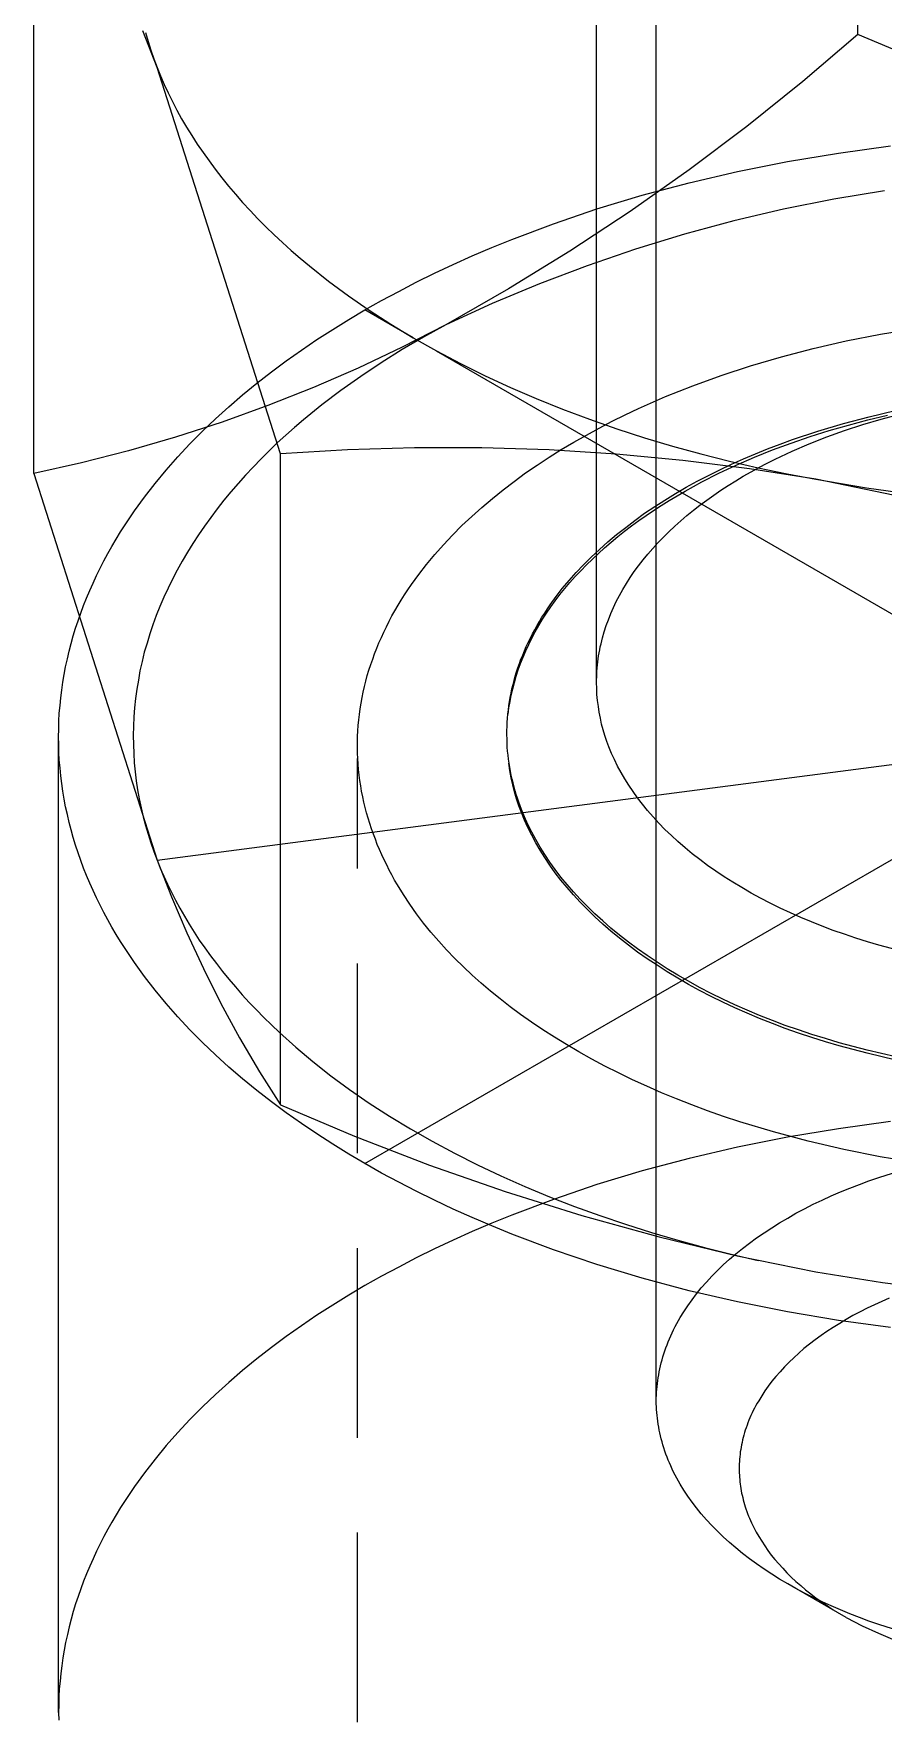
# Model space of a CAD drawing. Header units: millimetres. Extents: x -111 to 4919, y -143 to 3304.
# Drawn here: x 4647.69 to 4653.38, y 1557.15 to 1568.42 of the extents above; entities that cross this region are included whole.
import ezdxf

# ---------------------------------------------------------------- set-up
doc = ezdxf.new("R2010")
doc.units = ezdxf.units.MM
doc.linetypes.add('HIDDEN', pattern=[1.905, 1.27, -0.635])
doc.layers.add('ZANO_R', color=7, linetype='Continuous', lineweight=0)
doc.layers.add('ZANO_R_przerywana', color=7, linetype='HIDDEN', lineweight=0)

msp = doc.modelspace()

# ---------------------------------------------------------------- linework, layer by layer
at = {"layer": 'ZANO_R'}
for p, q in [((4653.209, 1568.413), (4653.209, 1572.772)), ((4651.46, 1564.076), (4651.46, 1572.291)), ((4651.86, 1559.266), (4651.86, 1571.424)), ((4647.694, 1565.474), (4647.694, 1569.833)), ((4648.519, 1568.193), (4648.424, 1568.438)), ((4648.442, 1568.426), (4648.459, 1568.367)), ((4653.209, 1568.413), (4652.841, 1568.099)), ((4653.704, 1568.204), (4653.209, 1568.413)), ((4648.459, 1568.367), (4648.478, 1568.309)), ((4648.478, 1568.309), (4648.498, 1568.251)), ((4648.498, 1568.251), (4648.519, 1568.193)), ((4649.345, 1565.606), (4648.519, 1568.193)), ((4648.519, 1568.193), (4648.543, 1568.136)), ((4648.543, 1568.136), (4648.567, 1568.079)), ((4648.567, 1568.079), (4648.594, 1568.022)), ((4652.841, 1568.099), (4652.465, 1567.797)), ((4648.594, 1568.022), (4648.622, 1567.965)), ((4648.622, 1567.965), (4648.652, 1567.907)), ((4648.652, 1567.907), (4648.683, 1567.85)), ((4648.683, 1567.85), (4648.717, 1567.793)), ((4648.717, 1567.793), (4648.752, 1567.737)), ((4648.752, 1567.737), (4648.788, 1567.68)), ((4652.465, 1567.797), (4652.079, 1567.507)), ((4648.788, 1567.68), (4648.827, 1567.623)), ((4648.827, 1567.623), (4648.867, 1567.567)), ((4652.737, 1567.563), (4653.078, 1567.62)), ((4653.078, 1567.62), (4653.426, 1567.668)), ((4648.867, 1567.567), (4648.908, 1567.511)), ((4648.908, 1567.511), (4648.952, 1567.455)), ((4652.079, 1567.507), (4651.684, 1567.229)), ((4652.08, 1567.421), (4652.404, 1567.496)), ((4652.404, 1567.496), (4652.737, 1567.563)), ((4648.952, 1567.455), (4648.997, 1567.399)), ((4648.997, 1567.399), (4649.044, 1567.344)), ((4651.766, 1567.337), (4652.08, 1567.421)), ((4649.044, 1567.344), (4649.092, 1567.289)), ((4649.092, 1567.289), (4649.142, 1567.235)), ((4651.463, 1567.246), (4651.766, 1567.337)), ((4653.048, 1567.311), (4652.712, 1567.244)), ((4653.386, 1567.366), (4653.048, 1567.311)), ((4649.142, 1567.235), (4649.194, 1567.18)), ((4649.194, 1567.18), (4649.247, 1567.127)), ((4650.894, 1567.042), (4651.172, 1567.147)), ((4651.172, 1567.147), (4651.463, 1567.246)), ((4651.684, 1567.229), (4651.281, 1566.963)), ((4652.379, 1567.166), (4652.049, 1567.077)), ((4652.712, 1567.244), (4652.379, 1567.166)), ((4649.247, 1567.127), (4649.302, 1567.073)), ((4649.302, 1567.073), (4649.359, 1567.02)), ((4650.759, 1566.987), (4650.894, 1567.042)), ((4652.049, 1567.077), (4651.721, 1566.977)), ((4649.359, 1567.02), (4649.417, 1566.968)), ((4649.417, 1566.968), (4649.477, 1566.916)), ((4650.5, 1566.874), (4650.628, 1566.931)), ((4650.628, 1566.931), (4650.759, 1566.987)), ((4651.281, 1566.963), (4650.87, 1566.71)), ((4651.721, 1566.977), (4651.398, 1566.866)), ((4649.477, 1566.916), (4649.539, 1566.864)), ((4649.539, 1566.864), (4649.666, 1566.763)), ((4650.254, 1566.755), (4650.375, 1566.815)), ((4650.375, 1566.815), (4650.5, 1566.874)), ((4651.398, 1566.866), (4651.078, 1566.744)), ((4649.666, 1566.763), (4649.8, 1566.664)), ((4650.021, 1566.632), (4650.136, 1566.694)), ((4650.136, 1566.694), (4650.254, 1566.755)), ((4650.87, 1566.71), (4650.451, 1566.469)), ((4651.078, 1566.744), (4650.762, 1566.612)), ((4649.8, 1566.664), (4649.939, 1566.567)), ((4649.91, 1566.57), (4650.021, 1566.632)), ((4650.762, 1566.612), (4650.451, 1566.469)), ((4649.695, 1566.439), (4649.802, 1566.506)), ((4649.802, 1566.506), (4649.91, 1566.57)), ((4650.234, 1566.383), (4649.91, 1566.57)), ((4649.939, 1566.567), (4650.084, 1566.474)), ((4650.084, 1566.474), (4650.234, 1566.383)), ((4650.451, 1566.469), (4650.16, 1566.32)), ((4650.451, 1566.469), (4650.303, 1566.388)), ((4649.486, 1566.301), (4649.589, 1566.371)), ((4649.589, 1566.371), (4649.695, 1566.439)), ((4650.303, 1566.388), (4650.159, 1566.304)), ((4650.234, 1566.383), (4650.39, 1566.295)), ((4652.91, 1566.311), (4653.131, 1566.362)), ((4653.131, 1566.362), (4653.359, 1566.407)), ((4653.359, 1566.407), (4653.594, 1566.446)), ((4649.384, 1566.229), (4649.486, 1566.301)), ((4650.16, 1566.32), (4649.865, 1566.18)), ((4649.91, 1560.854), (4659.417, 1566.343)), ((4650.159, 1566.304), (4650.019, 1566.216)), ((4659.81, 1560.854), (4650.389, 1566.293)), ((4650.39, 1566.295), (4650.55, 1566.21)), ((4652.491, 1566.195), (4652.697, 1566.256)), ((4652.697, 1566.256), (4652.91, 1566.311)), ((4649.187, 1566.08), (4649.285, 1566.155)), ((4649.285, 1566.155), (4649.384, 1566.229)), ((4649.865, 1566.18), (4649.565, 1566.05)), ((4650.019, 1566.216), (4649.882, 1566.125)), ((4650.55, 1566.21), (4650.715, 1566.129)), ((4650.715, 1566.129), (4650.884, 1566.051)), ((4652.105, 1566.062), (4652.294, 1566.131)), ((4652.294, 1566.131), (4652.491, 1566.195)), ((4649.092, 1566.002), (4649.187, 1566.08)), ((4649.565, 1566.05), (4649.261, 1565.929)), ((4649.75, 1566.031), (4649.622, 1565.934)), ((4649.882, 1566.125), (4649.75, 1566.031)), ((4650.884, 1566.051), (4651.057, 1565.976)), ((4651.922, 1565.989), (4652.105, 1566.062)), ((4648.91, 1565.841), (4649, 1565.922)), ((4649.261, 1565.929), (4648.954, 1565.818)), ((4649, 1565.922), (4649.092, 1566.002)), ((4649.622, 1565.934), (4649.499, 1565.834)), ((4651.057, 1565.976), (4651.233, 1565.905)), ((4651.233, 1565.905), (4651.413, 1565.838)), ((4651.652, 1565.867), (4651.741, 1565.909)), ((4651.741, 1565.909), (4651.922, 1565.989)), ((4648.954, 1565.818), (4648.643, 1565.717)), ((4648.823, 1565.758), (4648.91, 1565.841)), ((4649.499, 1565.834), (4649.439, 1565.783)), ((4651.413, 1565.838), (4651.596, 1565.774)), ((4651.477, 1565.779), (4651.564, 1565.824)), ((4651.564, 1565.824), (4651.652, 1565.867)), ((4652.94, 1565.759), (4653.112, 1565.81)), ((4653.017, 1565.762), (4653.146, 1565.799)), ((4653.112, 1565.81), (4653.285, 1565.855)), ((4653.12, 1565.762), (4653.242, 1565.802)), ((4653.146, 1565.799), (4653.276, 1565.833)), ((4653.242, 1565.802), (4653.365, 1565.839)), ((4653.276, 1565.833), (4653.407, 1565.864)), ((4653.285, 1565.855), (4653.459, 1565.896)), ((4653.365, 1565.839), (4653.489, 1565.872)), ((4648.643, 1565.717), (4648.329, 1565.626)), ((4648.739, 1565.673), (4648.823, 1565.758)), ((4649.324, 1565.679), (4649.269, 1565.626)), ((4649.381, 1565.731), (4649.324, 1565.679)), ((4649.439, 1565.783), (4649.381, 1565.731)), ((4651.224, 1565.635), (4651.307, 1565.684)), ((4651.307, 1565.684), (4651.392, 1565.732)), ((4651.392, 1565.732), (4651.477, 1565.779)), ((4651.596, 1565.774), (4651.781, 1565.714)), ((4651.781, 1565.714), (4651.969, 1565.658)), ((4652.638, 1565.632), (4652.763, 1565.678)), ((4652.688, 1565.672), (4652.771, 1565.702)), ((4652.763, 1565.678), (4652.889, 1565.722)), ((4652.771, 1565.702), (4652.94, 1565.759)), ((4652.883, 1565.673), (4653.001, 1565.719)), ((4652.889, 1565.722), (4653.017, 1565.762)), ((4653.001, 1565.719), (4653.12, 1565.762)), ((4648.329, 1565.626), (4648.013, 1565.545)), ((4648.581, 1565.498), (4648.659, 1565.586)), ((4648.659, 1565.586), (4648.739, 1565.673)), ((4649.215, 1565.572), (4649.162, 1565.518)), ((4649.269, 1565.626), (4649.215, 1565.572)), ((4649.794, 1565.633), (4649.345, 1565.606)), ((4649.345, 1561.247), (4649.345, 1565.606)), ((4650.243, 1565.647), (4649.794, 1565.633)), ((4650.693, 1565.647), (4650.243, 1565.647)), ((4651.142, 1565.632), (4650.693, 1565.647)), ((4651.063, 1565.531), (4651.143, 1565.584)), ((4651.591, 1565.604), (4651.142, 1565.632)), ((4651.143, 1565.584), (4651.224, 1565.635)), ((4652.038, 1565.562), (4651.591, 1565.604)), ((4651.969, 1565.658), (4652.158, 1565.606)), ((4652.158, 1565.606), (4652.349, 1565.558)), ((4652.364, 1565.537), (4652.443, 1565.573)), ((4652.395, 1565.531), (4652.516, 1565.583)), ((4652.443, 1565.573), (4652.524, 1565.607)), ((4652.516, 1565.583), (4652.638, 1565.632)), ((4652.524, 1565.607), (4652.605, 1565.64)), ((4652.601, 1565.543), (4652.656, 1565.57)), ((4652.605, 1565.64), (4652.688, 1565.672)), ((4652.656, 1565.57), (4652.768, 1565.623)), ((4652.768, 1565.623), (4652.883, 1565.673)), ((4648.013, 1565.545), (4647.694, 1565.474)), ((4647.694, 1565.474), (4648.519, 1562.886)), ((4648.507, 1565.408), (4648.581, 1565.498)), ((4649.111, 1565.463), (4649.061, 1565.408)), ((4649.162, 1565.518), (4649.111, 1565.463)), ((4650.909, 1565.422), (4650.985, 1565.478)), ((4650.985, 1565.478), (4651.063, 1565.531)), ((4652.484, 1565.506), (4652.038, 1565.562)), ((4652.134, 1565.423), (4652.209, 1565.462)), ((4652.164, 1565.418), (4652.278, 1565.476)), ((4652.209, 1565.462), (4652.286, 1565.5)), ((4652.278, 1565.476), (4652.395, 1565.531)), ((4652.286, 1565.5), (4652.364, 1565.537)), ((4652.349, 1565.558), (4652.542, 1565.513)), ((4652.391, 1565.425), (4652.442, 1565.456)), ((4652.442, 1565.456), (4652.494, 1565.485)), ((4652.928, 1565.436), (4652.484, 1565.506)), ((4652.494, 1565.485), (4652.547, 1565.514)), ((4652.542, 1565.513), (4652.735, 1565.473)), ((4652.547, 1565.514), (4652.601, 1565.543)), ((4652.735, 1565.473), (4652.928, 1565.436)), ((4648.436, 1565.317), (4648.507, 1565.408)), ((4649.013, 1565.352), (4648.967, 1565.295)), ((4649.061, 1565.408), (4649.013, 1565.352)), ((4650.763, 1565.307), (4650.835, 1565.366)), ((4650.835, 1565.366), (4650.909, 1565.422)), ((4651.918, 1565.297), (4651.988, 1565.34)), ((4651.945, 1565.293), (4652.052, 1565.357)), ((4651.988, 1565.34), (4652.06, 1565.382)), ((4652.052, 1565.357), (4652.164, 1565.418)), ((4652.06, 1565.382), (4652.134, 1565.423)), ((4652.244, 1565.329), (4652.292, 1565.362)), ((4652.292, 1565.362), (4652.341, 1565.394)), ((4652.341, 1565.394), (4652.391, 1565.425)), ((4653.455, 1565.327), (4652.928, 1565.436)), ((4652.928, 1565.436), (4653.266, 1565.378)), ((4653.266, 1565.378), (4653.605, 1565.331)), ((4648.369, 1565.224), (4648.436, 1565.317)), ((4648.922, 1565.238), (4648.879, 1565.181)), ((4648.967, 1565.295), (4648.922, 1565.238)), ((4650.625, 1565.187), (4650.693, 1565.248)), ((4650.693, 1565.248), (4650.763, 1565.307)), ((4651.782, 1565.208), (4651.849, 1565.253)), ((4651.791, 1565.193), (4651.842, 1565.227)), ((4651.842, 1565.227), (4651.893, 1565.261)), ((4651.849, 1565.253), (4651.918, 1565.297)), ((4651.893, 1565.261), (4651.945, 1565.293)), ((4652.065, 1565.193), (4652.108, 1565.228)), ((4652.108, 1565.228), (4652.152, 1565.263)), ((4652.152, 1565.263), (4652.197, 1565.296)), ((4652.197, 1565.296), (4652.244, 1565.329)), ((4648.275, 1565.083), (4648.305, 1565.13)), ((4648.305, 1565.13), (4648.369, 1565.224)), ((4648.837, 1565.123), (4648.797, 1565.064)), ((4648.879, 1565.181), (4648.837, 1565.123)), ((4650.496, 1565.062), (4650.559, 1565.126)), ((4650.559, 1565.126), (4650.625, 1565.187)), ((4651.647, 1565.088), (4651.694, 1565.124)), ((4651.655, 1565.114), (4651.717, 1565.161)), ((4651.694, 1565.124), (4651.742, 1565.159)), ((4651.717, 1565.161), (4651.782, 1565.208)), ((4651.742, 1565.159), (4651.791, 1565.193)), ((4651.944, 1565.085), (4651.983, 1565.122)), ((4651.983, 1565.122), (4652.023, 1565.158)), ((4652.023, 1565.158), (4652.065, 1565.193)), ((4648.217, 1564.986), (4648.246, 1565.035)), ((4648.246, 1565.035), (4648.275, 1565.083)), ((4648.759, 1565.006), (4648.722, 1564.947)), ((4648.797, 1565.064), (4648.759, 1565.006)), ((4650.436, 1564.998), (4650.496, 1565.062)), ((4651.479, 1564.966), (4651.535, 1565.016)), ((4651.514, 1564.977), (4651.557, 1565.015)), ((4651.535, 1565.016), (4651.594, 1565.066)), ((4651.557, 1565.015), (4651.602, 1565.052)), ((4651.594, 1565.066), (4651.655, 1565.114)), ((4651.602, 1565.052), (4651.647, 1565.088)), ((4651.836, 1564.973), (4651.871, 1565.011)), ((4651.871, 1565.011), (4651.907, 1565.048)), ((4651.907, 1565.048), (4651.944, 1565.085)), ((4648.138, 1564.84), (4648.164, 1564.889)), ((4648.164, 1564.889), (4648.19, 1564.938)), ((4648.19, 1564.938), (4648.217, 1564.986)), ((4648.722, 1564.947), (4648.687, 1564.887)), ((4650.323, 1564.866), (4650.378, 1564.933)), ((4650.378, 1564.933), (4650.436, 1564.998)), ((4651.373, 1564.864), (4651.424, 1564.915)), ((4651.392, 1564.863), (4651.432, 1564.901)), ((4651.424, 1564.915), (4651.479, 1564.966)), ((4651.432, 1564.901), (4651.472, 1564.94)), ((4651.472, 1564.94), (4651.514, 1564.977)), ((4651.741, 1564.857), (4651.771, 1564.896)), ((4651.771, 1564.896), (4651.803, 1564.935)), ((4651.803, 1564.935), (4651.836, 1564.973)), ((4648.091, 1564.741), (4648.114, 1564.791)), ((4648.114, 1564.791), (4648.138, 1564.84)), ((4648.654, 1564.827), (4648.622, 1564.767)), ((4648.687, 1564.887), (4648.654, 1564.827)), ((4650.222, 1564.731), (4650.271, 1564.799)), ((4650.271, 1564.799), (4650.323, 1564.866)), ((4651.276, 1564.758), (4651.323, 1564.811)), ((4651.282, 1564.744), (4651.317, 1564.784)), ((4651.317, 1564.784), (4651.354, 1564.824)), ((4651.323, 1564.811), (4651.373, 1564.864)), ((4651.354, 1564.824), (4651.392, 1564.863)), ((4651.66, 1564.738), (4651.685, 1564.778)), ((4651.685, 1564.778), (4651.712, 1564.818)), ((4651.712, 1564.818), (4651.741, 1564.857)), ((4648.048, 1564.641), (4648.069, 1564.691)), ((4648.069, 1564.691), (4648.091, 1564.741)), ((4648.593, 1564.707), (4648.565, 1564.646)), ((4648.622, 1564.767), (4648.593, 1564.707)), ((4650.175, 1564.662), (4650.198, 1564.696)), ((4650.198, 1564.696), (4650.222, 1564.731)), ((4651.189, 1564.65), (4651.231, 1564.704)), ((4651.215, 1564.664), (4651.248, 1564.704)), ((4651.231, 1564.704), (4651.276, 1564.758)), ((4651.248, 1564.704), (4651.282, 1564.744)), ((4651.613, 1564.658), (4651.636, 1564.698)), ((4651.636, 1564.698), (4651.66, 1564.738)), ((4648.009, 1564.54), (4648.028, 1564.591)), ((4648.028, 1564.591), (4648.048, 1564.641)), ((4648.538, 1564.585), (4648.514, 1564.524)), ((4648.565, 1564.646), (4648.538, 1564.585)), ((4650.091, 1564.521), (4650.111, 1564.556)), ((4650.111, 1564.556), (4650.132, 1564.592)), ((4650.132, 1564.592), (4650.153, 1564.627)), ((4650.153, 1564.627), (4650.175, 1564.662)), ((4651.113, 1564.54), (4651.131, 1564.568)), ((4651.126, 1564.54), (4651.155, 1564.582)), ((4651.131, 1564.568), (4651.15, 1564.595)), ((4651.15, 1564.595), (4651.189, 1564.65)), ((4651.155, 1564.582), (4651.184, 1564.623)), ((4651.184, 1564.623), (4651.215, 1564.664)), ((4651.555, 1564.537), (4651.573, 1564.578)), ((4651.573, 1564.578), (4651.592, 1564.618)), ((4651.592, 1564.618), (4651.613, 1564.658)), ((4647.959, 1564.387), (4647.974, 1564.438)), ((4647.974, 1564.438), (4647.991, 1564.489)), ((4647.991, 1564.489), (4648.009, 1564.54)), ((4648.491, 1564.462), (4648.471, 1564.401)), ((4648.514, 1564.524), (4648.491, 1564.462)), ((4648.519, 1562.886), (4661.201, 1564.538)), ((4650.037, 1564.413), (4650.054, 1564.449)), ((4650.054, 1564.449), (4650.072, 1564.485)), ((4650.072, 1564.485), (4650.091, 1564.521)), ((4651.046, 1564.429), (4651.062, 1564.457)), ((4651.05, 1564.415), (4651.074, 1564.457)), ((4651.062, 1564.457), (4651.078, 1564.484)), ((4651.074, 1564.457), (4651.099, 1564.499)), ((4651.078, 1564.484), (4651.095, 1564.512)), ((4651.095, 1564.512), (4651.113, 1564.54)), ((4651.099, 1564.499), (4651.126, 1564.54)), ((4651.511, 1564.415), (4651.524, 1564.456)), ((4651.524, 1564.456), (4651.539, 1564.496)), ((4651.539, 1564.496), (4651.555, 1564.537)), ((4647.931, 1564.284), (4647.944, 1564.336)), ((4647.944, 1564.336), (4647.959, 1564.387)), ((4648.452, 1564.339), (4648.434, 1564.278)), ((4648.471, 1564.401), (4648.452, 1564.339)), ((4649.989, 1564.305), (4650.004, 1564.341)), ((4650.004, 1564.341), (4650.02, 1564.377)), ((4650.02, 1564.377), (4650.037, 1564.413)), ((4650.987, 1564.288), (4651.006, 1564.33)), ((4650.99, 1564.316), (4651.003, 1564.344)), ((4651.003, 1564.344), (4651.017, 1564.372)), ((4651.006, 1564.33), (4651.027, 1564.373)), ((4651.017, 1564.372), (4651.031, 1564.401)), ((4651.027, 1564.373), (4651.05, 1564.415)), ((4651.031, 1564.401), (4651.046, 1564.429)), ((4651.485, 1564.314), (4651.49, 1564.334)), ((4651.49, 1564.334), (4651.5, 1564.374)), ((4651.5, 1564.374), (4651.511, 1564.415)), ((4647.907, 1564.181), (4647.919, 1564.233)), ((4647.919, 1564.233), (4647.931, 1564.284)), ((4648.419, 1564.216), (4648.405, 1564.154)), ((4648.434, 1564.278), (4648.419, 1564.216)), ((4649.949, 1564.195), (4649.962, 1564.232)), ((4649.962, 1564.232), (4649.975, 1564.268)), ((4649.975, 1564.268), (4649.989, 1564.305)), ((4650.944, 1564.203), (4650.954, 1564.231)), ((4650.952, 1564.203), (4650.968, 1564.246)), ((4650.954, 1564.231), (4650.966, 1564.259)), ((4650.966, 1564.259), (4650.977, 1564.288)), ((4650.968, 1564.246), (4650.987, 1564.288)), ((4650.977, 1564.288), (4650.99, 1564.316)), ((4651.468, 1564.213), (4651.471, 1564.233)), ((4651.471, 1564.233), (4651.474, 1564.253)), ((4651.474, 1564.253), (4651.477, 1564.273)), ((4651.477, 1564.273), (4651.481, 1564.293)), ((4651.481, 1564.293), (4651.485, 1564.314)), ((4647.889, 1564.077), (4647.898, 1564.129)), ((4647.898, 1564.129), (4647.907, 1564.181)), ((4648.405, 1564.154), (4648.394, 1564.092)), ((4649.916, 1564.085), (4649.926, 1564.122)), ((4649.926, 1564.122), (4649.937, 1564.158)), ((4649.937, 1564.158), (4649.949, 1564.195)), ((4650.908, 1564.089), (4650.916, 1564.118)), ((4650.91, 1564.075), (4650.922, 1564.118)), ((4650.916, 1564.118), (4650.925, 1564.146)), ((4650.922, 1564.118), (4650.936, 1564.161)), ((4650.925, 1564.146), (4650.934, 1564.174)), ((4650.934, 1564.174), (4650.944, 1564.203)), ((4650.936, 1564.161), (4650.952, 1564.203)), ((4651.46, 1564.093), (4651.461, 1564.113)), ((4651.461, 1564.113), (4651.462, 1564.133)), ((4651.462, 1564.133), (4651.463, 1564.152)), ((4651.463, 1564.152), (4651.464, 1564.172)), ((4651.464, 1564.172), (4651.466, 1564.193)), ((4651.466, 1564.193), (4651.468, 1564.213)), ((4647.875, 1563.973), (4647.881, 1564.025)), ((4647.881, 1564.025), (4647.889, 1564.077)), ((4648.384, 1564.03), (4648.375, 1563.968)), ((4648.394, 1564.092), (4648.384, 1564.03)), ((4649.891, 1563.974), (4649.899, 1564.011)), ((4649.899, 1564.011), (4649.907, 1564.048)), ((4649.907, 1564.048), (4649.916, 1564.085)), ((4650.881, 1563.948), (4650.889, 1563.991)), ((4650.882, 1563.976), (4650.888, 1564.005)), ((4650.888, 1564.005), (4650.894, 1564.033)), ((4650.889, 1563.991), (4650.899, 1564.033)), ((4650.894, 1564.033), (4650.901, 1564.061)), ((4650.899, 1564.033), (4650.91, 1564.075)), ((4650.901, 1564.061), (4650.908, 1564.089)), ((4651.461, 1564.036), (4651.46, 1564.076)), ((4651.463, 1563.995), (4651.461, 1564.036)), ((4651.467, 1563.955), (4651.463, 1563.995)), ((4647.865, 1563.869), (4647.87, 1563.921)), ((4647.87, 1563.921), (4647.875, 1563.973)), ((4648.369, 1563.906), (4648.364, 1563.845)), ((4648.375, 1563.968), (4648.369, 1563.906)), ((4649.873, 1563.862), (4649.878, 1563.9)), ((4649.878, 1563.9), (4649.884, 1563.937)), ((4649.884, 1563.937), (4649.891, 1563.974)), ((4650.867, 1563.864), (4650.87, 1563.892)), ((4650.869, 1563.864), (4650.874, 1563.906)), ((4650.87, 1563.892), (4650.873, 1563.92)), ((4650.873, 1563.92), (4650.878, 1563.948)), ((4650.874, 1563.906), (4650.881, 1563.948)), ((4650.878, 1563.948), (4650.882, 1563.976)), ((4651.472, 1563.915), (4651.467, 1563.955)), ((4651.478, 1563.876), (4651.472, 1563.915)), ((4651.486, 1563.836), (4651.478, 1563.876)), ((4647.86, 1563.712), (4647.861, 1563.764)), ((4647.861, 1563.764), (4647.862, 1563.817)), ((4647.862, 1563.817), (4647.865, 1563.869)), ((4648.361, 1563.783), (4648.36, 1563.721)), ((4648.364, 1563.845), (4648.361, 1563.783)), ((4649.863, 1563.751), (4649.866, 1563.788)), ((4649.866, 1563.788), (4649.869, 1563.825)), ((4649.869, 1563.825), (4649.873, 1563.862)), ((4650.86, 1563.753), (4650.861, 1563.78)), ((4650.861, 1563.78), (4650.862, 1563.808)), ((4650.862, 1563.808), (4650.864, 1563.836)), ((4650.864, 1563.836), (4650.867, 1563.864)), ((4651.494, 1563.797), (4651.486, 1563.836)), ((4651.505, 1563.758), (4651.494, 1563.797)), ((4647.86, 1557.18), (4647.86, 1563.712)), ((4647.861, 1563.66), (4647.86, 1563.712)), ((4647.862, 1563.607), (4647.861, 1563.66)), ((4648.36, 1563.721), (4648.361, 1563.66)), ((4648.361, 1563.66), (4648.363, 1563.599)), ((4649.86, 1563.677), (4649.861, 1563.714)), ((4649.86, 1563.64), (4649.86, 1563.677)), ((4649.861, 1563.714), (4649.863, 1563.751)), ((4650.86, 1563.725), (4650.86, 1563.753)), ((4650.861, 1563.698), (4650.86, 1563.725)), ((4650.862, 1563.67), (4650.861, 1563.698)), ((4650.863, 1563.643), (4650.862, 1563.67)), ((4651.516, 1563.72), (4651.505, 1563.758)), ((4651.529, 1563.681), (4651.516, 1563.72)), ((4651.543, 1563.644), (4651.529, 1563.681)), ((4647.865, 1563.555), (4647.862, 1563.607)), ((4647.87, 1563.503), (4647.865, 1563.555)), ((4648.363, 1563.599), (4648.367, 1563.538)), ((4648.367, 1563.538), (4648.373, 1563.477)), ((4649.861, 1563.603), (4649.86, 1563.64)), ((4649.862, 1563.566), (4649.861, 1563.603)), ((4649.865, 1563.529), (4649.862, 1563.566)), ((4650.865, 1563.616), (4650.863, 1563.643)), ((4650.868, 1563.589), (4650.865, 1563.616)), ((4650.871, 1563.562), (4650.868, 1563.589)), ((4650.875, 1563.535), (4650.871, 1563.562)), ((4651.561, 1563.601), (4651.543, 1563.644)), ((4651.58, 1563.559), (4651.561, 1563.601)), ((4651.601, 1563.516), (4651.58, 1563.559)), ((4647.875, 1563.451), (4647.87, 1563.503)), ((4647.881, 1563.399), (4647.875, 1563.451)), ((4648.373, 1563.477), (4648.38, 1563.417)), ((4649.868, 1563.493), (4649.865, 1563.529)), ((4649.872, 1563.456), (4649.868, 1563.493)), ((4649.877, 1563.419), (4649.872, 1563.456)), ((4650.879, 1563.486), (4650.872, 1563.535)), ((4650.879, 1563.508), (4650.875, 1563.535)), ((4650.884, 1563.482), (4650.879, 1563.508)), ((4650.888, 1563.438), (4650.879, 1563.486)), ((4650.889, 1563.455), (4650.884, 1563.482)), ((4650.899, 1563.39), (4650.888, 1563.438)), ((4650.895, 1563.429), (4650.889, 1563.455)), ((4650.901, 1563.403), (4650.895, 1563.429)), ((4651.624, 1563.473), (4651.601, 1563.516)), ((4651.649, 1563.431), (4651.624, 1563.473)), ((4651.676, 1563.388), (4651.649, 1563.431)), ((4647.889, 1563.347), (4647.881, 1563.399)), ((4647.898, 1563.295), (4647.889, 1563.347)), ((4648.38, 1563.417), (4648.389, 1563.356)), ((4648.389, 1563.356), (4648.4, 1563.296)), ((4649.882, 1563.383), (4649.877, 1563.419)), ((4649.888, 1563.347), (4649.882, 1563.383)), ((4649.896, 1563.31), (4649.888, 1563.347)), ((4650.912, 1563.343), (4650.899, 1563.39)), ((4650.908, 1563.377), (4650.901, 1563.403)), ((4650.915, 1563.351), (4650.908, 1563.377)), ((4650.925, 1563.296), (4650.912, 1563.343)), ((4650.923, 1563.325), (4650.915, 1563.351)), ((4650.931, 1563.3), (4650.923, 1563.325)), ((4651.704, 1563.345), (4651.676, 1563.388)), ((4651.735, 1563.303), (4651.704, 1563.345)), ((4647.907, 1563.243), (4647.898, 1563.295)), ((4647.919, 1563.191), (4647.907, 1563.243)), ((4648.4, 1563.296), (4648.412, 1563.237)), ((4648.412, 1563.237), (4648.426, 1563.177)), ((4649.903, 1563.274), (4649.896, 1563.31)), ((4649.912, 1563.238), (4649.903, 1563.274)), ((4649.921, 1563.203), (4649.912, 1563.238)), ((4649.932, 1563.167), (4649.921, 1563.203)), ((4650.941, 1563.25), (4650.925, 1563.296)), ((4650.94, 1563.275), (4650.931, 1563.3)), ((4650.949, 1563.249), (4650.94, 1563.275)), ((4650.958, 1563.204), (4650.941, 1563.25)), ((4650.958, 1563.225), (4650.949, 1563.249)), ((4650.979, 1563.175), (4650.958, 1563.225)), ((4650.979, 1563.154), (4650.958, 1563.204)), ((4651.768, 1563.26), (4651.735, 1563.303)), ((4651.802, 1563.218), (4651.768, 1563.26)), ((4651.839, 1563.175), (4651.802, 1563.218)), ((4647.931, 1563.139), (4647.919, 1563.191)), ((4647.944, 1563.088), (4647.931, 1563.139)), ((4647.959, 1563.037), (4647.944, 1563.088)), ((4648.426, 1563.177), (4648.442, 1563.118)), ((4648.442, 1563.118), (4648.459, 1563.06)), ((4649.943, 1563.131), (4649.932, 1563.167)), ((4649.954, 1563.096), (4649.943, 1563.131)), ((4649.967, 1563.061), (4649.954, 1563.096)), ((4651.001, 1563.125), (4650.979, 1563.175)), ((4651.001, 1563.104), (4650.979, 1563.154)), ((4651.026, 1563.074), (4651.001, 1563.125)), ((4651.026, 1563.054), (4651.001, 1563.104)), ((4651.877, 1563.134), (4651.839, 1563.175)), ((4651.918, 1563.092), (4651.877, 1563.134)), ((4651.961, 1563.051), (4651.918, 1563.092)), ((4647.974, 1562.986), (4647.959, 1563.037)), ((4647.991, 1562.935), (4647.974, 1562.986)), ((4648.459, 1563.06), (4648.478, 1563.001)), ((4648.478, 1563.001), (4648.498, 1562.944)), ((4649.98, 1563.026), (4649.967, 1563.061)), ((4649.993, 1562.991), (4649.98, 1563.026)), ((4650.008, 1562.957), (4649.993, 1562.991)), ((4651.053, 1563.024), (4651.026, 1563.074)), ((4651.053, 1563.003), (4651.026, 1563.054)), ((4651.082, 1562.974), (4651.053, 1563.024)), ((4651.082, 1562.953), (4651.053, 1563.003)), ((4651.114, 1562.924), (4651.082, 1562.974)), ((4652.005, 1563.01), (4651.961, 1563.051)), ((4652.052, 1562.969), (4652.005, 1563.01)), ((4648.009, 1562.884), (4647.991, 1562.935)), ((4648.028, 1562.833), (4648.009, 1562.884)), ((4648.498, 1562.944), (4648.519, 1562.886)), ((4648.519, 1562.886), (4648.541, 1562.833)), ((4648.519, 1562.886), (4648.615, 1562.641)), ((4650.023, 1562.922), (4650.008, 1562.957)), ((4650.039, 1562.888), (4650.023, 1562.922)), ((4650.056, 1562.854), (4650.039, 1562.888)), ((4651.114, 1562.903), (4651.082, 1562.953)), ((4651.147, 1562.873), (4651.114, 1562.924)), ((4651.147, 1562.853), (4651.114, 1562.903)), ((4651.183, 1562.823), (4651.147, 1562.873)), ((4652.1, 1562.929), (4652.052, 1562.969)), ((4652.151, 1562.89), (4652.1, 1562.929)), ((4652.203, 1562.851), (4652.151, 1562.89)), ((4648.048, 1562.783), (4648.028, 1562.833)), ((4648.069, 1562.733), (4648.048, 1562.783)), ((4648.541, 1562.833), (4648.564, 1562.779)), ((4648.564, 1562.779), (4648.589, 1562.725)), ((4650.073, 1562.82), (4650.056, 1562.854)), ((4650.091, 1562.787), (4650.073, 1562.82)), ((4650.109, 1562.753), (4650.091, 1562.787)), ((4650.128, 1562.72), (4650.109, 1562.753)), ((4651.183, 1562.802), (4651.147, 1562.853)), ((4651.222, 1562.773), (4651.183, 1562.823)), ((4651.222, 1562.752), (4651.183, 1562.802)), ((4651.263, 1562.723), (4651.222, 1562.773)), ((4651.263, 1562.702), (4651.222, 1562.752)), ((4652.258, 1562.813), (4652.203, 1562.851)), ((4652.314, 1562.775), (4652.258, 1562.813)), ((4652.372, 1562.738), (4652.314, 1562.775)), ((4648.091, 1562.683), (4648.069, 1562.733)), ((4648.114, 1562.633), (4648.091, 1562.683)), ((4648.589, 1562.725), (4648.615, 1562.672)), ((4648.615, 1562.672), (4648.642, 1562.618)), ((4648.615, 1562.641), (4648.718, 1562.4)), ((4650.169, 1562.655), (4650.128, 1562.72)), ((4650.211, 1562.591), (4650.169, 1562.655)), ((4651.306, 1562.674), (4651.263, 1562.723)), ((4651.306, 1562.653), (4651.263, 1562.702)), ((4651.351, 1562.624), (4651.306, 1562.674)), ((4651.351, 1562.604), (4651.306, 1562.653)), ((4652.432, 1562.702), (4652.372, 1562.738)), ((4652.494, 1562.666), (4652.432, 1562.702)), ((4652.557, 1562.632), (4652.494, 1562.666)), ((4648.138, 1562.584), (4648.114, 1562.633)), ((4648.164, 1562.535), (4648.138, 1562.584)), ((4648.19, 1562.486), (4648.164, 1562.535)), ((4648.642, 1562.618), (4648.671, 1562.564)), ((4648.671, 1562.564), (4648.702, 1562.511)), ((4650.256, 1562.527), (4650.211, 1562.591)), ((4650.303, 1562.465), (4650.256, 1562.527)), ((4651.399, 1562.575), (4651.351, 1562.624)), ((4651.399, 1562.555), (4651.351, 1562.604)), ((4651.449, 1562.527), (4651.399, 1562.575)), ((4651.449, 1562.506), (4651.399, 1562.555)), ((4651.501, 1562.479), (4651.449, 1562.527)), ((4652.622, 1562.598), (4652.557, 1562.632)), ((4652.689, 1562.565), (4652.622, 1562.598)), ((4652.757, 1562.533), (4652.689, 1562.565)), ((4652.827, 1562.503), (4652.757, 1562.533)), ((4648.217, 1562.437), (4648.19, 1562.486)), ((4648.246, 1562.389), (4648.217, 1562.437)), ((4648.702, 1562.511), (4648.734, 1562.458)), ((4648.734, 1562.458), (4648.767, 1562.404)), ((4650.352, 1562.404), (4650.303, 1562.465)), ((4651.501, 1562.458), (4651.449, 1562.506)), ((4651.556, 1562.431), (4651.501, 1562.479)), ((4651.556, 1562.41), (4651.501, 1562.458)), ((4651.613, 1562.384), (4651.556, 1562.431)), ((4652.898, 1562.473), (4652.827, 1562.503)), ((4652.97, 1562.444), (4652.898, 1562.473)), ((4653.044, 1562.416), (4652.97, 1562.444)), ((4653.119, 1562.39), (4653.044, 1562.416)), ((4648.275, 1562.341), (4648.246, 1562.389)), ((4648.305, 1562.294), (4648.275, 1562.341)), ((4648.718, 1562.4), (4648.829, 1562.161)), ((4648.767, 1562.404), (4648.802, 1562.351)), ((4648.802, 1562.351), (4648.839, 1562.298)), ((4648.839, 1562.298), (4648.877, 1562.246)), ((4650.404, 1562.344), (4650.352, 1562.404)), ((4650.457, 1562.285), (4650.404, 1562.344)), ((4651.613, 1562.363), (4651.556, 1562.41)), ((4651.673, 1562.337), (4651.613, 1562.384)), ((4651.673, 1562.317), (4651.613, 1562.363)), ((4651.734, 1562.292), (4651.673, 1562.337)), ((4651.734, 1562.271), (4651.673, 1562.317)), ((4653.195, 1562.364), (4653.119, 1562.39)), ((4653.272, 1562.34), (4653.195, 1562.364)), ((4653.35, 1562.317), (4653.272, 1562.34)), ((4653.51, 1562.274), (4653.35, 1562.317)), ((4648.369, 1562.2), (4648.305, 1562.294)), ((4648.436, 1562.107), (4648.369, 1562.2)), ((4648.877, 1562.246), (4648.916, 1562.193)), ((4648.916, 1562.193), (4648.957, 1562.141)), ((4650.512, 1562.228), (4650.457, 1562.285)), ((4650.569, 1562.171), (4650.512, 1562.228)), ((4651.798, 1562.247), (4651.734, 1562.292)), ((4651.798, 1562.226), (4651.734, 1562.271)), ((4651.865, 1562.202), (4651.798, 1562.247)), ((4651.865, 1562.182), (4651.798, 1562.226)), ((4651.933, 1562.159), (4651.865, 1562.202)), ((4648.507, 1562.015), (4648.436, 1562.107)), ((4648.829, 1562.161), (4648.947, 1561.927)), ((4648.957, 1562.141), (4649, 1562.089)), ((4649, 1562.089), (4649.044, 1562.037)), ((4650.628, 1562.116), (4650.569, 1562.171)), ((4650.688, 1562.062), (4650.628, 1562.116)), ((4651.933, 1562.138), (4651.865, 1562.182)), ((4652.003, 1562.116), (4651.933, 1562.159)), ((4652.003, 1562.096), (4651.933, 1562.138)), ((4652.076, 1562.075), (4652.003, 1562.116)), ((4652.076, 1562.054), (4652.003, 1562.096)), ((4652.15, 1562.034), (4652.076, 1562.075)), ((4648.581, 1561.926), (4648.507, 1562.015)), ((4649.044, 1562.037), (4649.089, 1561.985)), ((4649.089, 1561.985), (4649.136, 1561.934)), ((4650.75, 1562.009), (4650.688, 1562.062)), ((4650.815, 1561.957), (4650.75, 1562.009)), ((4652.15, 1562.013), (4652.076, 1562.054)), ((4652.227, 1561.994), (4652.15, 1562.034)), ((4652.227, 1561.974), (4652.15, 1562.013)), ((4652.305, 1561.956), (4652.227, 1561.994)), ((4652.305, 1561.935), (4652.227, 1561.974)), ((4648.659, 1561.837), (4648.581, 1561.926)), ((4648.947, 1561.927), (4649.072, 1561.696)), ((4649.136, 1561.934), (4649.184, 1561.883)), ((4649.184, 1561.883), (4649.234, 1561.833)), ((4650.882, 1561.904), (4650.815, 1561.957)), ((4650.952, 1561.852), (4650.882, 1561.904)), ((4651.025, 1561.801), (4650.952, 1561.852)), ((4652.386, 1561.918), (4652.305, 1561.956)), ((4652.386, 1561.897), (4652.305, 1561.935)), ((4652.468, 1561.882), (4652.386, 1561.918)), ((4652.468, 1561.861), (4652.386, 1561.897)), ((4652.551, 1561.847), (4652.468, 1561.882)), ((4652.551, 1561.826), (4652.468, 1561.861)), ((4648.739, 1561.751), (4648.659, 1561.837)), ((4648.823, 1561.666), (4648.739, 1561.751)), ((4649.234, 1561.833), (4649.285, 1561.783)), ((4649.285, 1561.783), (4649.338, 1561.733)), ((4651.1, 1561.75), (4651.025, 1561.801)), ((4651.178, 1561.7), (4651.1, 1561.75)), ((4652.637, 1561.813), (4652.551, 1561.847)), ((4652.637, 1561.792), (4652.551, 1561.826)), ((4652.723, 1561.78), (4652.637, 1561.813)), ((4652.723, 1561.76), (4652.637, 1561.792)), ((4652.812, 1561.749), (4652.723, 1561.78)), ((4652.812, 1561.728), (4652.723, 1561.76)), ((4652.901, 1561.719), (4652.812, 1561.749)), ((4648.91, 1561.583), (4648.823, 1561.666)), ((4649.072, 1561.696), (4649.205, 1561.469)), ((4649.338, 1561.733), (4649.447, 1561.634)), ((4649.447, 1561.634), (4649.562, 1561.538)), ((4651.259, 1561.651), (4651.178, 1561.7)), ((4651.342, 1561.602), (4651.259, 1561.651)), ((4652.901, 1561.698), (4652.812, 1561.728)), ((4652.992, 1561.691), (4652.901, 1561.719)), ((4652.992, 1561.67), (4652.901, 1561.698)), ((4653.084, 1561.663), (4652.992, 1561.691)), ((4653.084, 1561.643), (4652.992, 1561.67)), ((4653.271, 1561.613), (4653.084, 1561.663)), ((4653.271, 1561.593), (4653.084, 1561.643)), ((4649, 1561.501), (4648.91, 1561.583)), ((4649.562, 1561.538), (4649.683, 1561.443)), ((4651.428, 1561.554), (4651.342, 1561.602)), ((4651.516, 1561.507), (4651.428, 1561.554)), ((4653.462, 1561.569), (4653.271, 1561.613)), ((4653.462, 1561.548), (4653.271, 1561.593)), ((4649.092, 1561.422), (4649, 1561.501)), ((4649.187, 1561.344), (4649.092, 1561.422)), ((4649.205, 1561.469), (4649.345, 1561.247)), ((4649.683, 1561.443), (4649.808, 1561.351)), ((4651.607, 1561.461), (4651.516, 1561.507)), ((4651.7, 1561.416), (4651.607, 1561.461)), ((4651.796, 1561.372), (4651.7, 1561.416)), ((4649.285, 1561.268), (4649.187, 1561.344)), ((4649.808, 1561.351), (4649.939, 1561.26)), ((4651.894, 1561.329), (4651.796, 1561.372)), ((4651.995, 1561.287), (4651.894, 1561.329)), ((4652.098, 1561.247), (4651.995, 1561.287)), ((4649.384, 1561.195), (4649.285, 1561.268)), ((4649.345, 1561.247), (4649.84, 1561.037)), ((4649.486, 1561.123), (4649.384, 1561.195)), ((4649.939, 1561.26), (4650.075, 1561.172)), ((4650.075, 1561.172), (4650.215, 1561.087)), ((4652.203, 1561.208), (4652.098, 1561.247)), ((4652.31, 1561.17), (4652.203, 1561.208)), ((4649.589, 1561.053), (4649.486, 1561.123)), ((4650.215, 1561.087), (4650.36, 1561.004)), ((4652.419, 1561.134), (4652.31, 1561.17)), ((4652.644, 1561.066), (4652.419, 1561.134)), ((4652.875, 1561.004), (4652.644, 1561.066)), ((4653.078, 1561.088), (4652.737, 1561.031)), ((4653.426, 1561.136), (4653.078, 1561.088)), ((4649.695, 1560.984), (4649.589, 1561.053)), ((4649.802, 1560.918), (4649.695, 1560.984)), ((4649.84, 1561.037), (4650.342, 1560.844)), ((4650.36, 1561.004), (4650.51, 1560.924)), ((4652.404, 1560.964), (4652.08, 1560.889)), ((4652.737, 1561.031), (4652.404, 1560.964)), ((4653.114, 1560.948), (4652.875, 1561.004)), ((4653.357, 1560.9), (4653.114, 1560.948)), ((4649.91, 1560.854), (4649.802, 1560.918)), ((4650.021, 1560.791), (4649.91, 1560.854)), ((4650.342, 1560.844), (4650.849, 1560.668)), ((4650.51, 1560.924), (4650.663, 1560.846)), ((4650.663, 1560.846), (4650.82, 1560.772)), ((4652.08, 1560.889), (4651.766, 1560.805)), ((4653.606, 1560.859), (4653.357, 1560.9)), ((4650.136, 1560.73), (4650.021, 1560.791)), ((4650.254, 1560.669), (4650.136, 1560.73)), ((4650.82, 1560.772), (4650.981, 1560.701)), ((4651.766, 1560.805), (4651.463, 1560.714)), ((4653.219, 1560.715), (4653.283, 1560.739)), ((4653.283, 1560.739), (4653.349, 1560.762)), ((4653.349, 1560.762), (4653.482, 1560.804)), ((4650.375, 1560.609), (4650.254, 1560.669)), ((4650.5, 1560.55), (4650.375, 1560.609)), ((4650.849, 1560.668), (4651.362, 1560.508)), ((4651.172, 1560.615), (4650.894, 1560.51)), ((4650.981, 1560.701), (4651.145, 1560.633)), ((4651.145, 1560.633), (4651.312, 1560.568)), ((4651.463, 1560.714), (4651.172, 1560.615)), ((4652.91, 1560.582), (4652.969, 1560.61)), ((4652.969, 1560.61), (4653.03, 1560.638)), ((4653.03, 1560.638), (4653.092, 1560.665)), ((4653.092, 1560.665), (4653.155, 1560.691)), ((4653.155, 1560.691), (4653.219, 1560.715)), ((4650.628, 1560.493), (4650.5, 1560.55)), ((4650.894, 1560.51), (4650.759, 1560.455)), ((4651.312, 1560.568), (4651.481, 1560.506)), ((4651.362, 1560.508), (4651.88, 1560.365)), ((4651.481, 1560.506), (4651.653, 1560.448)), ((4652.739, 1560.49), (4652.794, 1560.522)), ((4652.794, 1560.522), (4652.851, 1560.552)), ((4652.851, 1560.552), (4652.91, 1560.582)), ((4650.628, 1560.399), (4650.5, 1560.342)), ((4650.759, 1560.437), (4650.628, 1560.493)), ((4650.759, 1560.455), (4650.628, 1560.399)), ((4650.894, 1560.382), (4650.759, 1560.437)), ((4651.653, 1560.448), (4651.828, 1560.393)), ((4651.828, 1560.393), (4652.004, 1560.341)), ((4652.531, 1560.357), (4652.581, 1560.392)), ((4652.581, 1560.392), (4652.632, 1560.425)), ((4652.632, 1560.425), (4652.685, 1560.458)), ((4652.685, 1560.458), (4652.739, 1560.49)), ((4650.375, 1560.283), (4650.254, 1560.223)), ((4650.5, 1560.342), (4650.375, 1560.283)), ((4651.172, 1560.277), (4650.894, 1560.382)), ((4651.463, 1560.178), (4651.172, 1560.277)), ((4651.88, 1560.365), (4652.402, 1560.238)), ((4652.004, 1560.341), (4652.182, 1560.293)), ((4652.182, 1560.293), (4652.361, 1560.248)), ((4652.392, 1560.25), (4652.437, 1560.287)), ((4652.437, 1560.287), (4652.483, 1560.322)), ((4652.483, 1560.322), (4652.531, 1560.357)), ((4650.136, 1560.162), (4650.021, 1560.1)), ((4650.254, 1560.223), (4650.136, 1560.162)), ((4651.766, 1560.087), (4651.463, 1560.178)), ((4652.269, 1560.138), (4652.308, 1560.176)), ((4652.308, 1560.176), (4652.349, 1560.214)), ((4652.349, 1560.214), (4652.392, 1560.25)), ((4652.361, 1560.248), (4652.542, 1560.206)), ((4652.402, 1560.238), (4652.928, 1560.129)), ((4650.021, 1560.1), (4649.91, 1560.038)), ((4652.08, 1560.003), (4651.766, 1560.087)), ((4652.161, 1560.022), (4652.195, 1560.061)), ((4652.195, 1560.061), (4652.231, 1560.1)), ((4652.231, 1560.1), (4652.269, 1560.138)), ((4652.928, 1560.129), (4653.373, 1560.059)), ((4653.373, 1560.059), (4653.819, 1560.003)), ((4649.802, 1559.974), (4649.695, 1559.907)), ((4649.91, 1560.038), (4649.802, 1559.974)), ((4652.071, 1559.903), (4652.099, 1559.943)), ((4652.404, 1559.928), (4652.08, 1560.003)), ((4652.099, 1559.943), (4652.129, 1559.983)), ((4652.129, 1559.983), (4652.161, 1560.022)), ((4653.419, 1559.954), (4653.368, 1559.932)), ((4649.589, 1559.839), (4649.486, 1559.769)), ((4649.695, 1559.907), (4649.589, 1559.839)), ((4652.008, 1559.803), (4652.02, 1559.823)), ((4652.02, 1559.823), (4652.044, 1559.863)), ((4652.044, 1559.863), (4652.071, 1559.903)), ((4652.737, 1559.861), (4652.404, 1559.928)), ((4653.078, 1559.804), (4652.737, 1559.861)), ((4653.176, 1559.837), (4653.131, 1559.811)), ((4653.223, 1559.862), (4653.176, 1559.837)), ((4653.27, 1559.886), (4653.223, 1559.862)), ((4653.319, 1559.909), (4653.27, 1559.886)), ((4653.368, 1559.932), (4653.319, 1559.909)), ((4649.486, 1559.769), (4649.384, 1559.697)), ((4651.957, 1559.702), (4651.966, 1559.722)), ((4651.966, 1559.722), (4651.976, 1559.742)), ((4651.976, 1559.742), (4651.986, 1559.763)), ((4651.986, 1559.763), (4651.997, 1559.783)), ((4651.997, 1559.783), (4652.008, 1559.803)), ((4653.002, 1559.731), (4652.962, 1559.703)), ((4653.044, 1559.758), (4653.002, 1559.731)), ((4653.087, 1559.785), (4653.044, 1559.758)), ((4653.426, 1559.756), (4653.078, 1559.804)), ((4653.131, 1559.811), (4653.087, 1559.785)), ((4649.285, 1559.624), (4649.187, 1559.548)), ((4649.384, 1559.697), (4649.285, 1559.624)), ((4651.91, 1559.581), (4651.917, 1559.601)), ((4651.917, 1559.601), (4651.924, 1559.621)), ((4651.924, 1559.621), (4651.932, 1559.641)), ((4651.932, 1559.641), (4651.94, 1559.662)), ((4651.94, 1559.662), (4651.948, 1559.682)), ((4651.948, 1559.682), (4651.957, 1559.702)), ((4652.848, 1559.616), (4652.813, 1559.586)), ((4652.885, 1559.645), (4652.848, 1559.616)), ((4652.922, 1559.674), (4652.885, 1559.645)), ((4652.962, 1559.703), (4652.922, 1559.674)), ((4649.187, 1559.548), (4649.092, 1559.47)), ((4651.883, 1559.481), (4651.888, 1559.501)), ((4651.888, 1559.501), (4651.893, 1559.521)), ((4651.893, 1559.521), (4651.898, 1559.541)), ((4651.898, 1559.541), (4651.904, 1559.561)), ((4651.904, 1559.561), (4651.91, 1559.581)), ((4652.717, 1559.493), (4652.688, 1559.461)), ((4652.748, 1559.524), (4652.717, 1559.493)), ((4652.78, 1559.555), (4652.748, 1559.524)), ((4652.813, 1559.586), (4652.78, 1559.555)), ((4649, 1559.39), (4648.91, 1559.309)), ((4649.092, 1559.47), (4649, 1559.39)), ((4651.865, 1559.362), (4651.867, 1559.382)), ((4651.867, 1559.382), (4651.869, 1559.402)), ((4651.869, 1559.402), (4651.872, 1559.421)), ((4651.872, 1559.421), (4651.876, 1559.441)), ((4651.876, 1559.441), (4651.879, 1559.461)), ((4651.879, 1559.461), (4651.883, 1559.481)), ((4652.634, 1559.398), (4652.609, 1559.365)), ((4652.66, 1559.43), (4652.634, 1559.398)), ((4652.688, 1559.461), (4652.66, 1559.43)), ((4648.91, 1559.309), (4648.823, 1559.226)), ((4651.86, 1559.285), (4651.861, 1559.304)), ((4651.86, 1559.266), (4651.86, 1559.285)), ((4651.86, 1559.247), (4651.86, 1559.266)), ((4651.861, 1559.304), (4651.862, 1559.324)), ((4651.862, 1559.324), (4651.863, 1559.343)), ((4651.863, 1559.343), (4651.865, 1559.362)), ((4652.545, 1559.267), (4652.535, 1559.251)), ((4652.565, 1559.3), (4652.545, 1559.267)), ((4652.586, 1559.333), (4652.565, 1559.3)), ((4652.609, 1559.365), (4652.586, 1559.333)), ((4648.823, 1559.226), (4648.739, 1559.141)), ((4651.861, 1559.227), (4651.86, 1559.247)), ((4651.862, 1559.208), (4651.861, 1559.227)), ((4651.863, 1559.189), (4651.862, 1559.208)), ((4651.865, 1559.169), (4651.863, 1559.189)), ((4651.867, 1559.149), (4651.865, 1559.169)), ((4651.869, 1559.13), (4651.867, 1559.149)), ((4652.486, 1559.152), (4652.479, 1559.136)), ((4652.493, 1559.169), (4652.486, 1559.152)), ((4652.501, 1559.185), (4652.493, 1559.169)), ((4652.509, 1559.201), (4652.501, 1559.185)), ((4652.517, 1559.218), (4652.509, 1559.201)), ((4652.526, 1559.234), (4652.517, 1559.218)), ((4652.535, 1559.251), (4652.526, 1559.234)), ((4648.659, 1559.054), (4648.581, 1558.966)), ((4648.739, 1559.141), (4648.659, 1559.054)), ((4651.872, 1559.11), (4651.869, 1559.13)), ((4651.876, 1559.09), (4651.872, 1559.11)), ((4651.879, 1559.07), (4651.876, 1559.09)), ((4651.883, 1559.051), (4651.879, 1559.07)), ((4651.888, 1559.031), (4651.883, 1559.051)), ((4652.446, 1559.037), (4652.441, 1559.021)), ((4652.45, 1559.054), (4652.446, 1559.037)), ((4652.455, 1559.07), (4652.45, 1559.054)), ((4652.461, 1559.086), (4652.455, 1559.07)), ((4652.467, 1559.103), (4652.461, 1559.086)), ((4652.473, 1559.119), (4652.467, 1559.103)), ((4652.479, 1559.136), (4652.473, 1559.119)), ((4648.581, 1558.966), (4648.507, 1558.876)), ((4651.893, 1559.011), (4651.888, 1559.031)), ((4651.898, 1558.991), (4651.893, 1559.011)), ((4651.904, 1558.971), (4651.898, 1558.991)), ((4651.91, 1558.951), (4651.904, 1558.971)), ((4651.917, 1558.93), (4651.91, 1558.951)), ((4651.924, 1558.91), (4651.917, 1558.93)), ((4652.422, 1558.924), (4652.42, 1558.908)), ((4652.425, 1558.94), (4652.422, 1558.924)), ((4652.427, 1558.956), (4652.425, 1558.94)), ((4652.43, 1558.972), (4652.427, 1558.956)), ((4652.434, 1558.988), (4652.43, 1558.972)), ((4652.437, 1559.005), (4652.434, 1558.988)), ((4652.441, 1559.021), (4652.437, 1559.005)), ((4648.507, 1558.876), (4648.436, 1558.785)), ((4651.932, 1558.89), (4651.924, 1558.91)), ((4651.94, 1558.87), (4651.932, 1558.89)), ((4651.948, 1558.85), (4651.94, 1558.87)), ((4651.957, 1558.83), (4651.948, 1558.85)), ((4651.966, 1558.809), (4651.957, 1558.83)), ((4651.976, 1558.789), (4651.966, 1558.809)), ((4652.416, 1558.86), (4652.415, 1558.844)), ((4652.415, 1558.844), (4652.415, 1558.829)), ((4652.415, 1558.829), (4652.415, 1558.813)), ((4652.415, 1558.813), (4652.415, 1558.798)), ((4652.417, 1558.876), (4652.416, 1558.86)), ((4652.418, 1558.892), (4652.417, 1558.876)), ((4652.42, 1558.908), (4652.418, 1558.892)), ((4648.436, 1558.785), (4648.369, 1558.692)), ((4651.986, 1558.769), (4651.976, 1558.789)), ((4651.997, 1558.749), (4651.986, 1558.769)), ((4652.008, 1558.729), (4651.997, 1558.749)), ((4652.02, 1558.708), (4652.008, 1558.729)), ((4652.044, 1558.668), (4652.02, 1558.708)), ((4652.415, 1558.798), (4652.415, 1558.784)), ((4652.415, 1558.784), (4652.416, 1558.769)), ((4652.416, 1558.769), (4652.417, 1558.754)), ((4652.417, 1558.754), (4652.418, 1558.739)), ((4652.418, 1558.739), (4652.419, 1558.724)), ((4652.419, 1558.724), (4652.421, 1558.709)), ((4652.421, 1558.709), (4652.423, 1558.694)), ((4652.423, 1558.694), (4652.426, 1558.679)), ((4648.305, 1558.598), (4648.275, 1558.551)), ((4648.369, 1558.692), (4648.305, 1558.598)), ((4652.071, 1558.628), (4652.044, 1558.668)), ((4652.099, 1558.588), (4652.071, 1558.628)), ((4652.129, 1558.549), (4652.099, 1558.588)), ((4652.426, 1558.679), (4652.428, 1558.664)), ((4652.428, 1558.664), (4652.431, 1558.649)), ((4652.431, 1558.649), (4652.434, 1558.634)), ((4652.434, 1558.634), (4652.438, 1558.618)), ((4652.438, 1558.618), (4652.442, 1558.603)), ((4652.442, 1558.603), (4652.446, 1558.588)), ((4652.446, 1558.588), (4652.45, 1558.572)), ((4648.246, 1558.503), (4648.217, 1558.454)), ((4648.275, 1558.551), (4648.246, 1558.503)), ((4652.161, 1558.509), (4652.129, 1558.549)), ((4652.195, 1558.47), (4652.161, 1558.509)), ((4652.231, 1558.431), (4652.195, 1558.47)), ((4652.45, 1558.572), (4652.455, 1558.557)), ((4652.455, 1558.557), (4652.46, 1558.542)), ((4652.46, 1558.542), (4652.466, 1558.526)), ((4652.466, 1558.526), (4652.471, 1558.511)), ((4652.471, 1558.511), (4652.477, 1558.495)), ((4652.477, 1558.495), (4652.484, 1558.48)), ((4652.484, 1558.48), (4652.497, 1558.449)), ((4648.164, 1558.357), (4648.138, 1558.308)), ((4648.19, 1558.406), (4648.164, 1558.357)), ((4648.217, 1558.454), (4648.19, 1558.406)), ((4652.269, 1558.393), (4652.231, 1558.431)), ((4652.308, 1558.355), (4652.269, 1558.393)), ((4652.349, 1558.318), (4652.308, 1558.355)), ((4652.497, 1558.449), (4652.512, 1558.418)), ((4652.512, 1558.418), (4652.528, 1558.387)), ((4652.528, 1558.387), (4652.546, 1558.357)), ((4652.546, 1558.357), (4652.565, 1558.326)), ((4648.114, 1558.259), (4648.091, 1558.209)), ((4648.138, 1558.308), (4648.114, 1558.259)), ((4652.392, 1558.281), (4652.349, 1558.318)), ((4652.437, 1558.245), (4652.392, 1558.281)), ((4652.483, 1558.209), (4652.437, 1558.245)), ((4652.565, 1558.326), (4652.585, 1558.295)), ((4652.585, 1558.295), (4652.606, 1558.265)), ((4652.606, 1558.265), (4652.629, 1558.234)), ((4648.069, 1558.159), (4648.048, 1558.109)), ((4648.091, 1558.209), (4648.069, 1558.159)), ((4652.531, 1558.174), (4652.483, 1558.209)), ((4652.581, 1558.14), (4652.531, 1558.174)), ((4652.632, 1558.106), (4652.581, 1558.14)), ((4652.629, 1558.234), (4652.654, 1558.204)), ((4652.654, 1558.204), (4652.679, 1558.174)), ((4652.679, 1558.174), (4652.706, 1558.145)), ((4652.706, 1558.145), (4652.734, 1558.115)), ((4648.028, 1558.059), (4648.009, 1558.008)), ((4648.048, 1558.109), (4648.028, 1558.059)), ((4652.685, 1558.073), (4652.632, 1558.106)), ((4652.739, 1558.041), (4652.685, 1558.073)), ((4652.734, 1558.115), (4652.763, 1558.086)), ((4653.131, 1557.815), (4652.739, 1558.041)), ((4652.794, 1558.01), (4652.739, 1558.041)), ((4652.763, 1558.086), (4652.794, 1558.057)), ((4652.794, 1558.057), (4652.826, 1558.029)), ((4652.826, 1558.029), (4652.859, 1558.001)), ((4647.974, 1557.906), (4647.959, 1557.855)), ((4647.991, 1557.957), (4647.974, 1557.906)), ((4648.009, 1558.008), (4647.991, 1557.957)), ((4652.851, 1557.979), (4652.794, 1558.01)), ((4652.91, 1557.95), (4652.851, 1557.979)), ((4652.859, 1558.001), (4652.894, 1557.973)), ((4652.894, 1557.973), (4652.93, 1557.946)), ((4652.969, 1557.921), (4652.91, 1557.95)), ((4652.93, 1557.946), (4652.967, 1557.92)), ((4652.967, 1557.92), (4653.005, 1557.893)), ((4653.03, 1557.893), (4652.969, 1557.921)), ((4647.944, 1557.804), (4647.931, 1557.753)), ((4647.959, 1557.855), (4647.944, 1557.804)), ((4653.005, 1557.893), (4653.044, 1557.868)), ((4653.092, 1557.867), (4653.03, 1557.893)), ((4653.155, 1557.841), (4653.092, 1557.867)), ((4653.131, 1557.815), (4653.238, 1557.76)), ((4653.219, 1557.816), (4653.155, 1557.841)), ((4653.283, 1557.792), (4653.219, 1557.816)), ((4653.349, 1557.769), (4653.283, 1557.792)), ((4647.919, 1557.701), (4647.907, 1557.649)), ((4647.931, 1557.753), (4647.919, 1557.701)), ((4653.238, 1557.76), (4653.346, 1557.71)), ((4653.346, 1557.71), (4653.456, 1557.663)), ((4653.482, 1557.727), (4653.349, 1557.769)), ((4647.898, 1557.597), (4647.889, 1557.545)), ((4647.907, 1557.649), (4647.898, 1557.597)), ((4647.881, 1557.493), (4647.875, 1557.441)), ((4647.889, 1557.545), (4647.881, 1557.493)), ((4647.87, 1557.389), (4647.865, 1557.337)), ((4647.875, 1557.441), (4647.87, 1557.389)), ((4647.861, 1557.232), (4647.86, 1557.18)), ((4647.862, 1557.285), (4647.861, 1557.232)), ((4647.865, 1557.337), (4647.862, 1557.285)), ((4647.86, 1557.18), (4647.861, 1557.128))]:
    msp.add_line(p, q, dxfattribs=at)
at = {"layer": 'ZANO_R_przerywana'}
msp.add_line((4649.86, 1465.674), (4649.86, 1563.566), dxfattribs=at)

doc.saveas('drawing.dxf')
